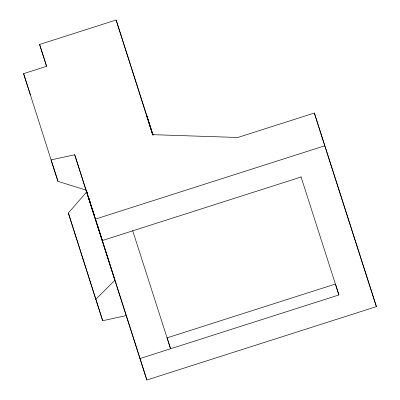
<?xml version="1.0" encoding="UTF-8"?>
<svg xmlns="http://www.w3.org/2000/svg" width="400" height="400" viewBox="0 0 400 400"><rect width="100%" height="100%" fill="white"/><g stroke="black" fill="none" stroke-linecap="round" stroke-linejoin="round"><path stroke-width="0.6" d="M100.21 234.09L86.07 190.13L57.945 181.345L23.595 73.64L46.55 66.3L39.595 44.46L116.115 20L152.615 134.655L237.825 137.49L314.34 113.025L376.405 306.615L146.855 380L126.345 315.575L102.695 320.73L95.81 299.285L68.345 213.025L86.825 191.745L87.395 193.53M95.81 299.285L114.985 280.195L94.415 215.675M102.105 240.615L301.045 177.015M139.97 358.555L338.915 294.955L335.435 284.035L167.1 337.85L170.55 348.685L132.66 230.58M57.945 181.345L51.06 159.9L74.71 154.745L95.22 219.17L324.77 145.785L376.405 306.615M100.385 234.635L101.795 238.995M300.995 176.765L338.915 294.955M116.115 20L153.08 135.13M153.045 135.275L146.745 115.74L152.795 134.835M39.595 44.46L46.645 66.42M74.71 154.745L86.07 190.13M115.175 280.785L126.155 314.985M95.22 219.17L146.855 380M23.595 73.64L30.48 95.085M68.345 213.025L102.695 320.73M86.385 190.525L87.33 193.48M88.085 195.845L90.16 202.35M90.905 204.675L92.935 211.04M93.305 212.2L94.23 215.09M94.18 215.31L86.35 190.85M99.49 231.85L114.985 280.195M314.34 113.025L324.77 145.785M88.905 198.275L90.23 202.43M92.495 209.555L94.195 214.9M97.565 225.56L98.115 227.29M98.48 228.445L99.765 232.48M100.49 234.77L101.755 238.755M101.895 239.215L102.18 240.13"/></g></svg>
